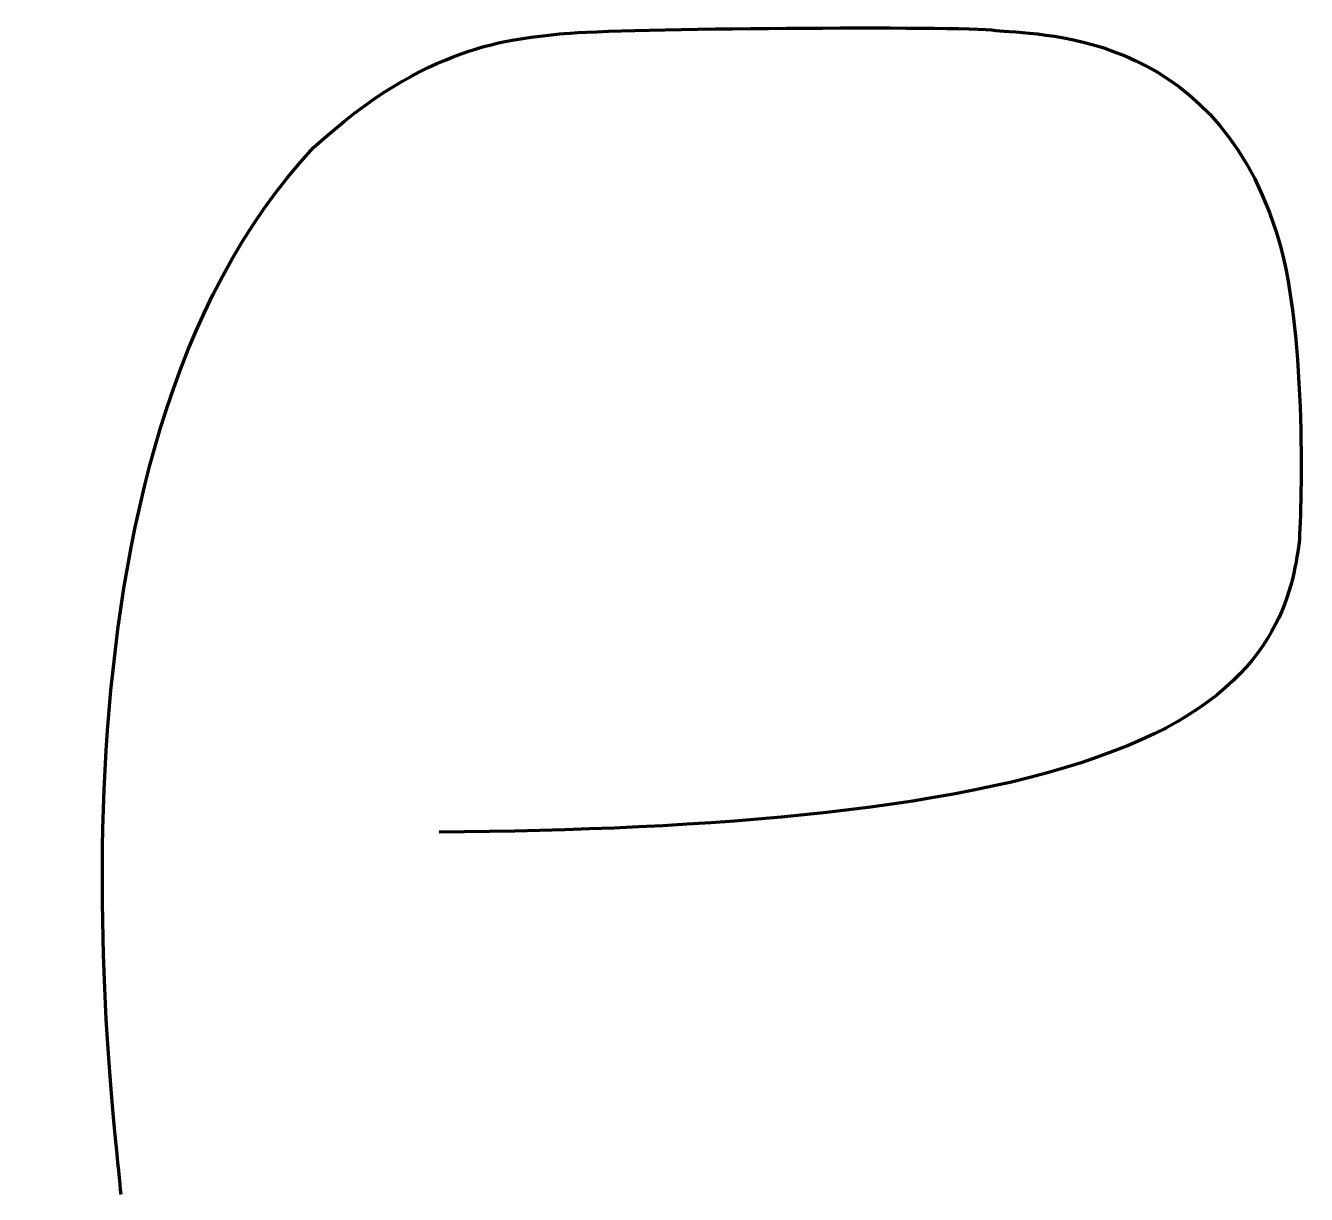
# Model space of a CAD drawing. Extents: x 1209 to 1797, y -1385 to -849.
import ezdxf

# ---------------------------------------------------------------- set-up
doc = ezdxf.new("R2010")
doc.units = 0
doc.header["$MEASUREMENT"] = 0
doc.layers.add('everte_statum_path', color=7, linetype='Continuous', lineweight=0)

msp = doc.modelspace()

# ---------------------------------------------------------------- linework, layer by layer
at = {"layer": 'everte_statum_path', "color": 7, "lineweight": 140}
msp.add_open_spline([(1253.23, -1384.7), (1249.47, -1341.78), (1209.45, -1044.55), (1341.58, -904.51), (1393.01, -857.17), (1432.18, -854.53), (1456.7, -852.15), (1481.23, -849.78), (1637.96, -848.53), (1654.57, -850.7), (1671.19, -852.88), (1753.08, -849.12), (1782.95, -942.68), (1796.99, -984.22), (1795.01, -1068.68), (1793.63, -1085.69), (1790.66, -1106.86), (1784.13, -1150.97), (1714.9, -1178.86), (1644.09, -1208.59), (1522.64, -1217.69), (1399.21, -1218.48)], degree=3, knots=[0, 0, 0, 0, 1, 1, 1, 2, 2, 2, 3, 3, 3, 4, 4, 4, 5, 5, 5, 6, 6, 6, 7, 7, 7, 7], dxfattribs=at)

doc.saveas('drawing.dxf')
